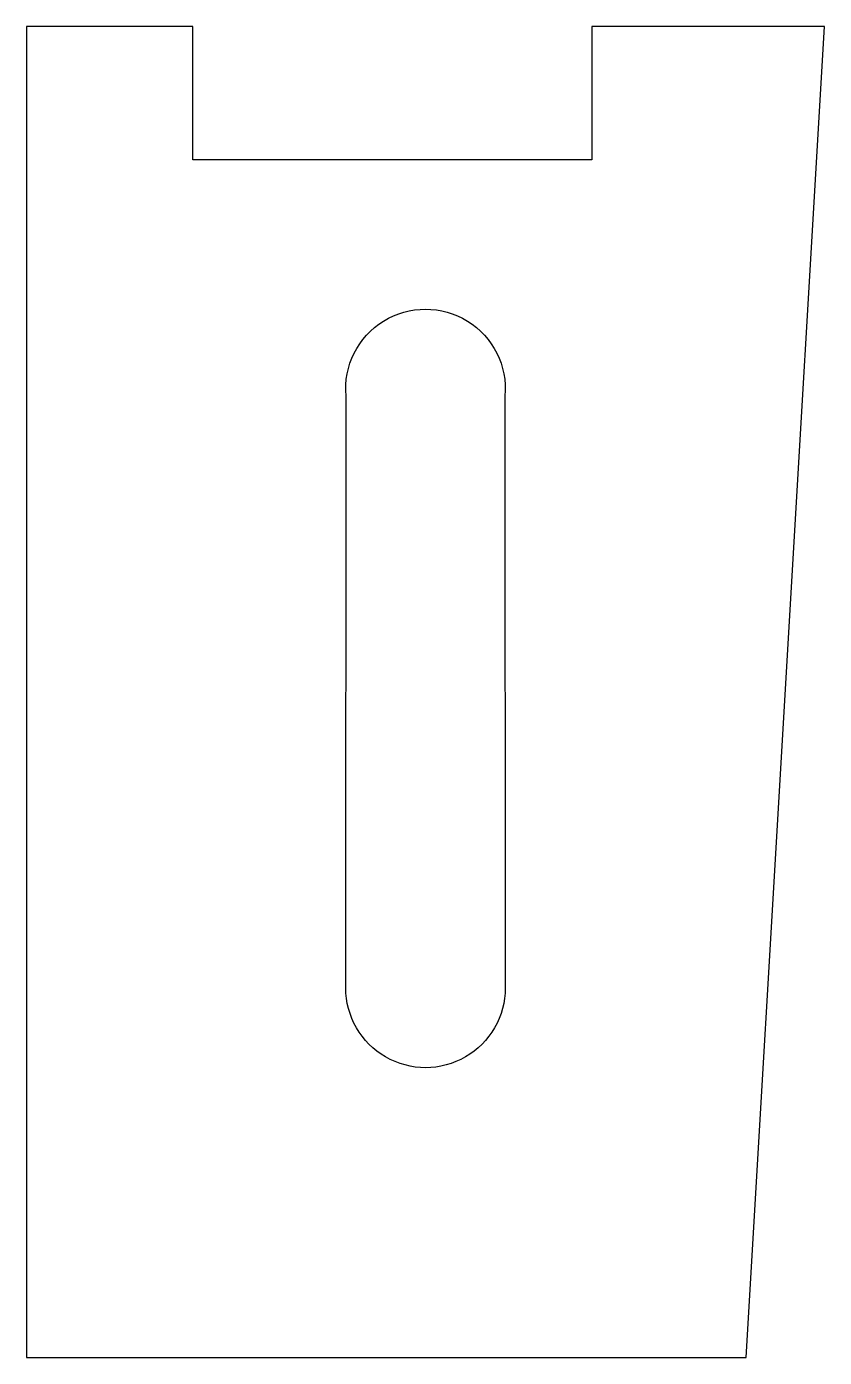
# Model space of a CAD drawing. Header units: millimetres. Extents: x -3.3 to 8.7, y -16.9 to 3.1.
import ezdxf

# ---------------------------------------------------------------- set-up
doc = ezdxf.new("R2010")
doc.units = ezdxf.units.MM
doc.layers.get('0').update_dxf_attribs({"linetype": 'CONTINUOUS'})

msp = doc.modelspace()

# ---------------------------------------------------------------- linework, layer by layer
msp.add_lwpolyline([(-0.813, 1.105), (-0.813, 3.105), (-3.313, 3.105), (-3.313, -16.895), (7.509, -16.895), (8.687, 3.105), (5.187, 3.105), (5.187, 1.105)], close=True)
msp.add_lwpolyline([(3.882, -2.446), (3.887, -11.34, -1.000516), (1.487, -11.34), (1.491, -2.446, -1.091587)], format="xyb", close=True)

doc.saveas('drawing.dxf')
